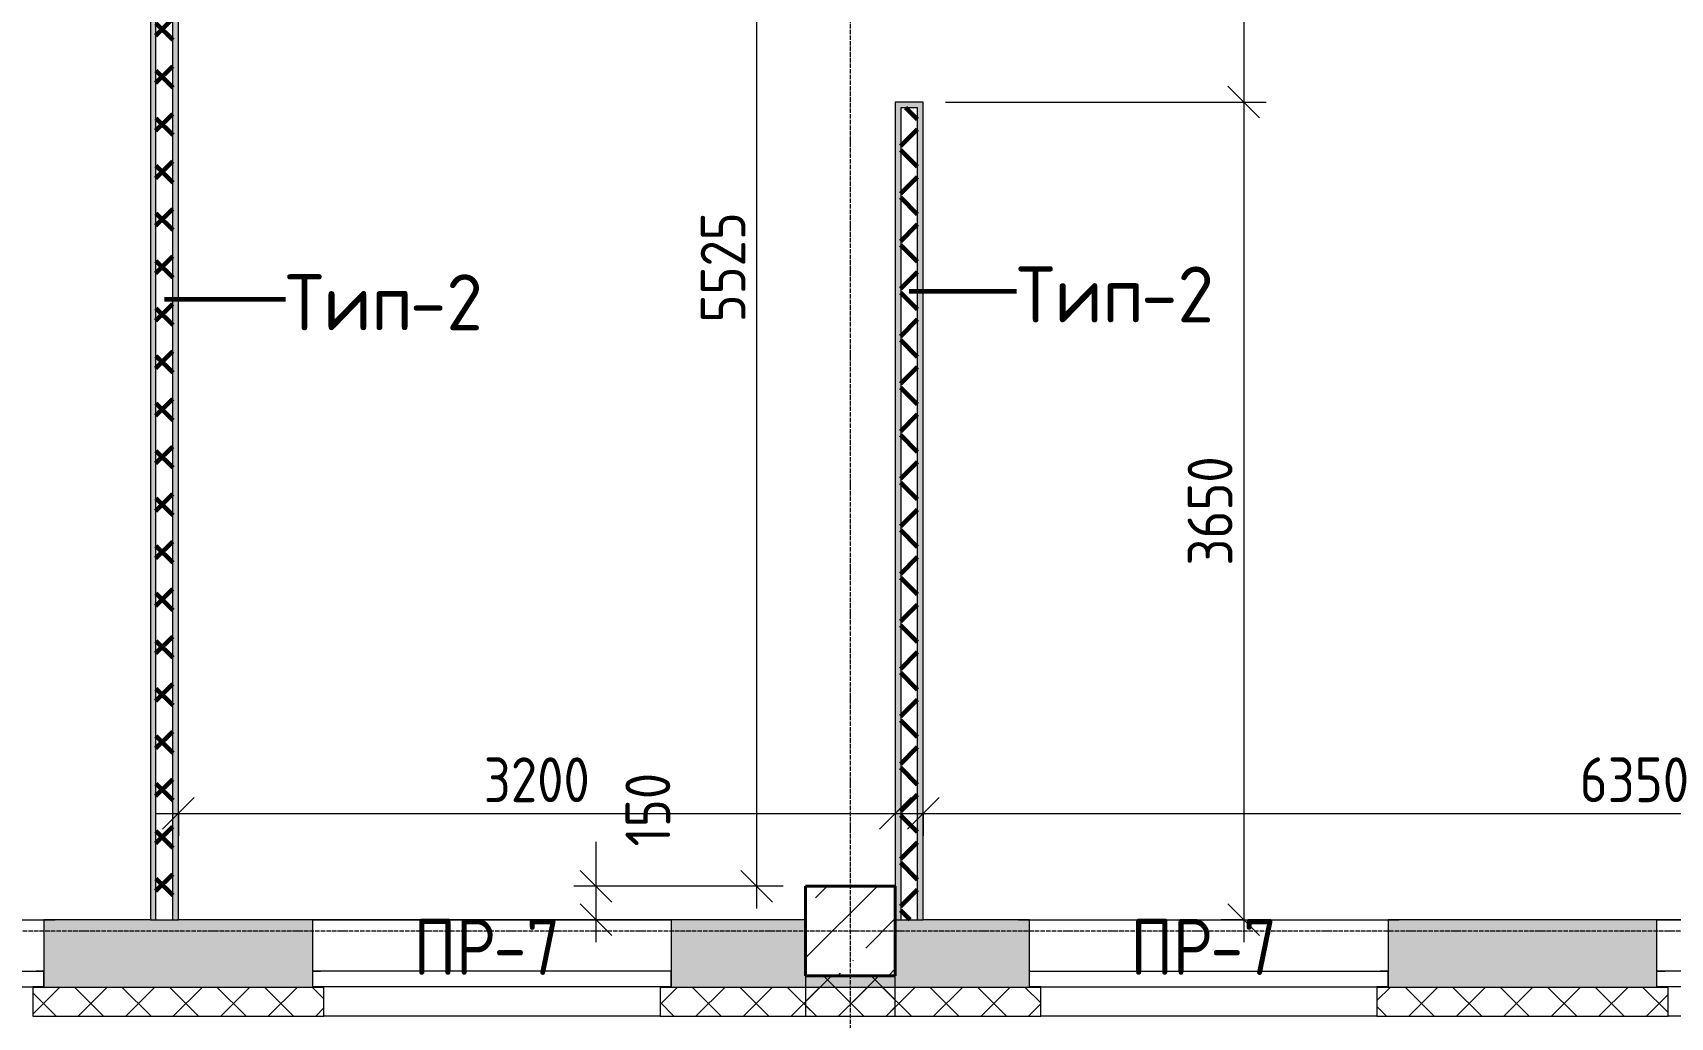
# Model space of a CAD drawing. Header units: millimetres. Extents: x -60946 to 138510, y -262288 to 24501.
# Drawn here: x 5159 to 12469, y -206008 to -201614 of the extents above; entities that cross this region are included whole.
import ezdxf

# ---------------------------------------------------------------- set-up
doc = ezdxf.new("R2010")
doc.units = ezdxf.units.MM
doc.linetypes.add('ADSK_Линия сетки', pattern=[25, 20, -2.5, 0, -2.5])
for name, color, linetype, lineweight in [('2)Тип-2', 3, 'Continuous', 60), ('_ Окна', 7, 'Continuous', 18), ('Марки', 7, 'Continuous', 20), ('Несущие колонны', 7, 'Continuous', 18), ('Окна', 7, 'Continuous', 9), ('Оси', 7, 'Continuous', 9), ('Размеры', 7, 'Continuous', 9), ('Стены внутренние', 7, 'Continuous', 18), ('Стены наружные', 7, 'Continuous', 18), ('Стены штриховка', 7, 'Continuous', 9)]:
    doc.layers.add(name, color=color, linetype=linetype, lineweight=lineweight)
doc.styles.add('GOST Common_2', font='', dxfattribs={"width": 0.9, "height": 250})
doc.styles.add('GOST Common_3', font='', dxfattribs={"width": 0.9, "height": 200})
doc.styles.add('GOST Common_4', font='', dxfattribs={"height": 250})
doc.styles.get('GOST Common_2').set_extended_font_data('GOST Common')
doc.styles.get('GOST Common_3').set_extended_font_data('GOST Common')
doc.styles.get('GOST Common_4').set_extended_font_data('GOST Common')
doc.dimstyles.new('ADSK_Основной_2_0', dxfattribs={"dimscale": 304.8, "dimtxt": 201.142999, "dimasz": 0.463911, "dimexe": 0.328084, "dimexo": 0.328084, "dimgap": 0.164042, "dimtad": 1, "dimdec": 3, "dimrnd": 0.001, "dimdsep": 46, "dimtxsty": 'GOST Common_3', "dimblk1": 'OBLIQUE', "dimblk2": 'OBLIQUE', "dimsah": 1, "dimcen": 0.09, "dimdle": 0.328084, "dimazin": 2, "dimtfac": 1, "dimtdec": 4, "dimtix": 1, "dimtmove": 0, "dimatfit": 3, "dimfxl": 1, "dimtvp": 1, "dimtolj": 1, "dimtzin": 0, "dimlwd": 20, "dimlwe": 20, "dimarcsym": 2})
doc.dimstyles.new('ADSK_Основной_2_0_2', dxfattribs={"dimscale": 304.8, "dimtxt": 201.142999, "dimasz": 0.463911, "dimexe": 0.328084, "dimexo": 0.328084, "dimgap": 0.164042, "dimtad": 1, "dimdec": 3, "dimrnd": 0.001, "dimdsep": 46, "dimtxsty": 'GOST Common_3', "dimblk1": 'OBLIQUE', "dimblk2": 'OBLIQUE', "dimsah": 1, "dimcen": 0.09, "dimdle": 0.328084, "dimazin": 2, "dimtfac": 1, "dimtdec": 4, "dimtix": 1, "dimtmove": 0, "dimatfit": 3, "dimfxl": 1, "dimtvp": 1, "dimtolj": 1, "dimtzin": 0, "dimlwd": 20, "dimlwe": 20, "dimarcsym": 2})
pattern_1 = [(45, (9.36, -198628.46), (-106.066, 106.066), []), (135, (9.36, -198628.46), (-106.066, -106.066), [])]

# ---------------------------------------------------------------- blocks, each defined once
blk = doc.blocks.new('ADSK_КолоннаЖБ_Прямоугольная - 400x400 мм-1807143-Кладочный план 4-го этажа')
at = {"layer": 'Несущие колонны', "lineweight": 40}
for p, q in [((-200, 200), (200, 200)), ((-200, -200), (-200, 200)), ((200, 200), (200, -200)), ((200, -200), (-200, -200))]:
    blk.add_line(p, q, dxfattribs=at)
blk = doc.blocks.new('ОКНО L03 _2СТ_RS - ОК-5_1600х2000h-3556615-Кладочный план 4-го этажа')
at = {"layer": '_ Окна'}
for p, q in [((-838.1, 149), (761.9, 149)), ((-838.1, 149), (-838.1, 79)), ((-838.1, 149), (-833.1, 149)), ((-818.1, 149), (-38.1, 149)), ((-38.1, 149), (741.9, 149)), ((761.9, 149), (756.9, 149)), ((761.9, 149), (761.9, 79)), ((-838.1, 79), (761.9, 79)), ((-838.1, 79), (-803.1, 79)), ((-818.1, 79), (-38.1, 79)), ((-38.1, 79), (741.9, 79)), ((761.9, 79), (726.9, 79))]:
    blk.add_line(p, q, dxfattribs=at)
at = {"layer": 'Окна'}
blk.add_line((-888.1, -150), (811.9, -150), dxfattribs=at)
blk = doc.blocks.new('ОКНО L03 _2СТ_RS - ОК-5_1600х2000h-3556607-Кладочный план 4-го этажа')
at = {"layer": '_ Окна'}
for p, q in [((-838.1, -79), (761.9, -79)), ((-838.1, -149), (-838.1, -79)), ((-838.1, -79), (-803.1, -79)), ((-818.1, -79), (-38.1, -79)), ((-38.1, -79), (741.9, -79)), ((761.9, -79), (726.9, -79)), ((761.9, -149), (761.9, -79)), ((-838.1, -149), (761.9, -149)), ((-838.1, -149), (-833.1, -149)), ((-818.1, -149), (-38.1, -149)), ((-38.1, -149), (741.9, -149)), ((761.9, -149), (756.9, -149))]:
    blk.add_line(p, q, dxfattribs=at)
at = {"layer": 'Окна'}
blk.add_line((-888.1, 150), (811.9, 150), dxfattribs=at)
blk = doc.blocks.new('_Oblique')
at = {"color": 0, "linetype": 'ByBlock', "lineweight": -2}
blk.add_line((-0.5, -0.5), (0.5, 0.5), dxfattribs=at)
blk = doc.blocks.new('*D6155')
at = {"layer": 'Defpoints', "color": 0, "transparency": 16777216}
for p in [(9134.4, -200723.5), (9134.4, -201923.5), (10564.8, -201923.5)]:
    blk.add_point(p, dxfattribs=at)
at = {"layer": 'Размеры', "color": 0, "lineweight": 20, "transparency": 16777216}
for p, q in [((10564.8, -200623.5), (10564.8, -202023.5)), ((9234.4, -200723.5), (10664.8, -200723.5)), ((9234.4, -201923.5), (10664.8, -201923.5))]:
    blk.add_line(p, q, dxfattribs=at)
at = {"layer": 'Размеры', "color": 0, "lineweight": 20, "transparency": 16777216, "xscale": 141.4, "yscale": 141.4, "zscale": 141.4}
for p, rotation in [((10564.8, -200723.5), 90), ((10564.8, -201923.5), 270)]:
    blk.add_blockref('_Oblique', p, dxfattribs=dict(at, rotation=rotation))
at = {"layer": 'Размеры', "color": 0, "lineweight": 9, "transparency": 16777216, "insert": (10414.8, -201323.5), "char_height": 200, "width": 560.473, "attachment_point": 5, "rotation": 90, "style": 'GOST Common_3'}
blk.add_mtext('\\A1;1200', dxfattribs=at)
blk = doc.blocks.new('*D6156')
at = {"layer": 'Defpoints', "color": 0, "transparency": 16777216}
for p in [(9134.4, -201923.5), (10564.8, -205573.5), (10664.7, -205573.5)]:
    blk.add_point(p, dxfattribs=at)
at = {"layer": 'Размеры', "color": 0, "lineweight": 20, "transparency": 16777216}
for p, q in [((10564.8, -201823.5), (10564.8, -205673.5)), ((9234.4, -201923.5), (10664.8, -201923.5)), ((10564.7, -205573.5), (10464.8, -205573.5))]:
    blk.add_line(p, q, dxfattribs=at)
at = {"layer": 'Размеры', "color": 0, "lineweight": 20, "transparency": 16777216, "xscale": 141.4, "yscale": 141.4, "zscale": 141.4}
for p, rotation in [((10564.8, -201923.5), 90), ((10564.8, -205573.5), 270)]:
    blk.add_blockref('_Oblique', p, dxfattribs=dict(at, rotation=rotation))
at = {"layer": 'Размеры', "color": 0, "lineweight": 9, "transparency": 16777216, "insert": (10414.8, -203748.5), "char_height": 200, "width": 605.475, "attachment_point": 5, "rotation": 90, "style": 'GOST Common_3'}
blk.add_mtext('\\A1;3650', dxfattribs=at)
blk = doc.blocks.new('*D6157')
at = {"layer": 'Defpoints', "color": 0, "transparency": 16777216}
for p in [(9134.4, -204998.4), (15484.4, -204998.4), (15484.4, -205098.4)]:
    blk.add_point(p, dxfattribs=at)
at = {"layer": 'Размеры', "color": 0, "lineweight": 20, "transparency": 16777216}
for p, q in [((9034.4, -205098.4), (15584.4, -205098.4)), ((9134.4, -205098.4), (9134.4, -205198.4)), ((15484.4, -205098.4), (15484.4, -205198.4))]:
    blk.add_line(p, q, dxfattribs=at)
at = {"layer": 'Размеры', "color": 0, "lineweight": 20, "transparency": 16777216, "xscale": 141.4, "yscale": 141.4, "zscale": 141.4, "rotation": 180}
blk.add_blockref('_Oblique', (9134.4, -205098.4), dxfattribs=at)
at = {"layer": 'Размеры', "color": 0, "lineweight": 20, "transparency": 16777216, "xscale": 141.4, "yscale": 141.4, "zscale": 141.4}
blk.add_blockref('_Oblique', (15484.4, -205098.4), dxfattribs=at)
at = {"layer": 'Размеры', "color": 0, "lineweight": 9, "transparency": 16777216, "insert": (12309.4, -204948.4), "char_height": 200, "width": 605.475, "attachment_point": 5, "style": 'GOST Common_3'}
blk.add_mtext('\\A1;6350', dxfattribs=at)
blk = doc.blocks.new('*D6158')
at = {"layer": 'Defpoints', "color": 0, "transparency": 16777216}
for p in [(5809.4, -204998.4), (9009.4, -204998.4), (9009.4, -205098.4)]:
    blk.add_point(p, dxfattribs=at)
at = {"layer": 'Размеры', "color": 0, "lineweight": 20, "transparency": 16777216}
for p, q in [((5709.4, -205098.4), (9109.4, -205098.4)), ((5809.4, -205098.4), (5809.4, -205198.4)), ((9009.4, -205098.4), (9009.4, -205198.4))]:
    blk.add_line(p, q, dxfattribs=at)
at = {"layer": 'Размеры', "color": 0, "lineweight": 20, "transparency": 16777216, "xscale": 141.4, "yscale": 141.4, "zscale": 141.4, "rotation": 180}
blk.add_blockref('_Oblique', (5809.4, -205098.4), dxfattribs=at)
at = {"layer": 'Размеры', "color": 0, "lineweight": 20, "transparency": 16777216, "xscale": 141.4, "yscale": 141.4, "zscale": 141.4}
blk.add_blockref('_Oblique', (9009.4, -205098.4), dxfattribs=at)
at = {"layer": 'Размеры', "color": 0, "lineweight": 9, "transparency": 16777216, "insert": (7409.4, -204948.4), "char_height": 200, "width": 605.475, "attachment_point": 5, "style": 'GOST Common_3'}
blk.add_mtext('\\A1;3200', dxfattribs=at)
blk = doc.blocks.new('*D6159')
at = {"layer": 'Defpoints', "color": 0, "transparency": 16777216}
for p in [(7674.2, -205423.5), (8609.4, -205423.5), (8290.9, -205573.5)]:
    blk.add_point(p, dxfattribs=at)
at = {"layer": 'Размеры', "color": 0, "lineweight": 20, "transparency": 16777216}
for p, q in [((7674.2, -205423.5), (7674.2, -205224.8)), ((8509.4, -205423.5), (7574.2, -205423.5)), ((7674.2, -205673.5), (7674.2, -205423.5)), ((8190.9, -205573.5), (7574.2, -205573.5))]:
    blk.add_line(p, q, dxfattribs=at)
at = {"layer": 'Размеры', "color": 0, "lineweight": 20, "transparency": 16777216, "xscale": 141.4, "yscale": 141.4, "zscale": 141.4}
for p, rotation in [((7674.2, -205423.5), 90), ((7674.2, -205573.5), 270)]:
    blk.add_blockref('_Oblique', p, dxfattribs=dict(at, rotation=rotation))
at = {"layer": 'Размеры', "color": 0, "lineweight": 9, "transparency": 16777216, "insert": (7805.1, -205246), "char_height": 200, "width": 409.104, "attachment_point": 1, "rotation": 90, "line_spacing_factor": 1.022761, "style": 'GOST Common_3'}
blk.add_mtext('\\A1;150', dxfattribs=at)
blk = doc.blocks.new('*D6160')
at = {"layer": 'Defpoints', "color": 0, "transparency": 16777216}
for p in [(8290.9, -199898.5), (8390.9, -199898.5), (8609.4, -205423.5)]:
    blk.add_point(p, dxfattribs=at)
at = {"layer": 'Размеры', "color": 0, "lineweight": 20, "transparency": 16777216}
for p, q in [((8390.9, -205523.5), (8390.9, -199798.5)), ((8390.9, -199898.5), (8490.9, -199898.5)), ((8509.4, -205423.5), (8290.9, -205423.5))]:
    blk.add_line(p, q, dxfattribs=at)
at = {"layer": 'Размеры', "color": 0, "lineweight": 20, "transparency": 16777216, "xscale": 141.4, "yscale": 141.4, "zscale": 141.4}
for p, rotation in [((8390.9, -199898.5), 90), ((8390.9, -205423.5), 270)]:
    blk.add_blockref('_Oblique', p, dxfattribs=dict(at, rotation=rotation))
at = {"layer": 'Размеры', "color": 0, "lineweight": 9, "transparency": 16777216, "insert": (8240.9, -202661), "char_height": 200, "width": 605.475, "attachment_point": 5, "rotation": 90, "style": 'GOST Common_3'}
blk.add_mtext('\\A1;5525', dxfattribs=at)

msp = doc.modelspace()

# ---------------------------------------------------------------- hatches: boundary and pattern name
at = {"layer": '2)Тип-2'}
for points in [[(5709.3615, -205573.4914), (5709.3615, -199873.4914), (5684.3615, -199873.4914), (5684.3615, -205573.4914)], [(5809.3615, -205573.4914), (5809.3615, -199873.4914), (5784.3615, -199873.4914), (5784.3615, -205573.4914)]]:
    msp.add_hatch(color=256, dxfattribs=at).paths.add_polyline_path(points)
h = msp.add_hatch(dxfattribs=at)
h.set_pattern_fill('FP_4', color=256, style=0, pattern_type=2)
h.set_pattern_definition(pattern_1)
h.paths.add_polyline_path([(5784.3615, -205573.4914), (5784.3615, -199873.4914), (5709.3615, -199873.4914), (5709.3615, -205573.4914)])
h = msp.add_hatch(color=256, dxfattribs=at)
h.paths.add_polyline_path([(9034.3615, -205573.4914), (9034.3615, -201948.4914), (9134.3615, -201948.4914), (9134.3615, -201923.4914), (9009.3615, -201923.4914), (9009.3615, -205573.4914)])
h.paths.add_polyline_path([(9134.3615, -200723.4914), (9134.3615, -200698.4914), (9034.3615, -200698.4914), (9034.3615, -199873.4914), (9009.3615, -199873.4914), (9009.3615, -200723.4914)])
h = msp.add_hatch(dxfattribs=at)
h.set_pattern_fill('FP_4', color=256, style=0, pattern_type=2)
h.set_pattern_definition(pattern_1)
h.paths.add_polyline_path([(9109.3615, -205573.4914), (9109.3615, -201948.4914), (9034.3615, -201948.4914), (9034.3615, -205573.4914)])
h.paths.add_polyline_path([(9109.3615, -200698.4914), (9109.3615, -199873.4914), (9034.3615, -199873.4914), (9034.3615, -200698.4914)])
h = msp.add_hatch(color=256, dxfattribs=at)
h.paths.add_polyline_path([(9134.3615, -205573.4914), (9134.3615, -201948.4914), (9109.3615, -201948.4914), (9109.3615, -205573.4914)])
h.paths.add_polyline_path([(9134.3615, -200698.4914), (9134.3615, -199873.4914), (9109.3615, -199873.4914), (9109.3615, -200698.4914)])
at = {"layer": 'Несущие колонны', "lineweight": 9}
h = msp.add_hatch(dxfattribs=at)
h.set_pattern_fill('FP_1', color=256, style=0, pattern_type=2)
h.set_pattern_definition([(45, (9.36, -198628.46), (-224.506, 224.506), []), (45, (233.87, -198628.46), (-224.506, 224.506), [396.875, -79.375, 3.353, -76.022])])
h.paths.add_polyline_path([(8609.3615, -205823.4914), (9009.3615, -205823.4914), (9009.3615, -205423.4914), (8609.3615, -205423.4914), (8609.3615, -205573.4914)])
at = {"layer": 'Стены внутренние', "lineweight": 9}
h = msp.add_hatch(dxfattribs=at)
h.set_pattern_fill('FP_2', color=256, style=0, pattern_type=2)
h.set_pattern_definition([(45, (9.36, -198628.46), (84.18955, 308.69595), [396.875, -79.375, 3.353, -76.022])])
h.paths.add_polyline_path([(59259.3615, -205873.4914), (59259.3615, -205872.4914), (59209.3615, -205872.4914), (59209.3615, -205573.4914), (58009.3615, -205573.4914), (58009.3615, -205872.4914), (57959.3615, -205873.4914)])
h.paths.add_polyline_path([(60759.3615, -205873.4914), (61559.3615, -205873.4914), (61559.3615, -205573.4914), (60809.3615, -205573.4914), (60809.3615, -205872.4914), (60759.3615, -205872.4914)])
h.paths.add_polyline_path([(56459.3615, -205873.4914), (56459.3615, -205872.4914), (56409.3615, -205872.4914), (56409.3615, -205573.4914), (54809.3615, -205573.4914), (54809.3615, -205872.4914), (56097.859, -205873.4914)])
h.paths.add_polyline_path([(53259.3615, -205873.4914), (53259.3615, -205872.4914), (53209.3615, -205872.4914), (53209.3615, -205573.4914), (52009.3615, -205573.4914), (52009.3615, -205872.4914), (52797.6931, -205873.4914)])
h.paths.add_polyline_path([(48459.3615, -205873.4914), (50409.3615, -205872.4914), (50409.3615, -205573.4914), (48509.3615, -205573.4914), (48509.3615, -205872.4914), (48459.3615, -205872.4914)])
h.paths.add_polyline_path([(39597.0293, -205873.4914), (40609.3615, -205872.4914), (40609.3615, -205573.4914), (39009.3615, -205573.4914), (39009.3615, -205872.4914), (38959.3615, -205873.4914)])
h.paths.add_polyline_path([(37459.3615, -205873.4914), (37459.3615, -205872.4914), (37409.3615, -205872.4914), (37409.3615, -205573.4914), (36209.3615, -205573.4914), (36209.3615, -205872.4914), (36296.8633, -205873.4914)])
h.paths.add_polyline_path([(46959.3615, -205873.4914), (46959.3615, -205872.4914), (46909.3615, -205872.4914), (46909.3615, -205573.4914), (45009.3615, -205573.4914), (45009.3615, -205872.4914), (46197.3612, -205873.4914)])
h.paths.add_polyline_path([(42897.1952, -205873.4914), (43409.3615, -205872.4914), (43409.3615, -205573.4914), (42209.3615, -205573.4914), (42209.3615, -205872.4914), (42159.3615, -205873.4914)])
h.paths.add_polyline_path([(34659.3615, -205873.4914), (34659.3615, -205872.4914), (34609.3615, -205872.4914), (34609.3615, -205573.4914), (34009.3615, -205573.4914), (34009.3615, -205823.4914), (33609.3615, -205823.4914), (33609.3615, -205573.4914), (33009.3615, -205573.4914), (33009.3615, -205872.4914), (32996.6974, -205873.4914)])
h.paths.add_polyline_path([(22659.3615, -205873.4914), (22659.3615, -205872.4914), (22609.3615, -205872.4914), (22609.3615, -205573.4914), (22009.3615, -205573.4914), (22009.3615, -205823.4914), (21609.3615, -205823.4914), (21609.3615, -205573.4914), (21009.3615, -205573.4914), (21009.3615, -205872.4914), (20959.3615, -205873.4914)])
h.paths.add_polyline_path([(28659.3615, -205873.4914), (28659.3615, -205872.4914), (28609.3615, -205872.4914), (28609.3615, -205573.4914), (27009.3615, -205573.4914), (27009.3615, -205872.4914), (26959.3615, -205873.4914)])
h.paths.add_polyline_path([(25459.3615, -205873.4914), (25459.3615, -205872.4914), (25409.3615, -205872.4914), (25409.3615, -205573.4914), (24209.3615, -205573.4914), (24209.3615, -205872.4914), (24159.3615, -205873.4914)])
h.paths.add_polyline_path([(19459.3615, -205873.4914), (19459.3615, -205872.4914), (19409.3615, -205872.4914), (19409.3615, -205573.4914), (18209.3615, -205573.4914), (18209.3615, -205872.4914), (18159.3615, -205873.4914)])
h.paths.add_polyline_path([(31459.3615, -205873.4914), (31459.3615, -205872.4914), (31409.3615, -205872.4914), (31409.3615, -205573.4914), (30209.3615, -205573.4914), (30209.3615, -205872.4914), (30159.3615, -205873.4914)])
h.paths.add_polyline_path([(16659.3615, -205873.4914), (16659.3615, -205872.4914), (16609.3615, -205872.4914), (16609.3615, -205573.4914), (16009.3615, -205573.4914), (16009.3615, -205823.4914), (15609.3615, -205823.4914), (15609.3615, -205573.4914), (15009.3615, -205573.4914), (15009.3615, -205823.4914), (14609.3615, -205823.4914), (14609.3615, -205573.4914), (14009.3615, -205573.4914), (14009.3615, -205872.4914), (16495.8676, -205873.4914)])
h.paths.add_polyline_path([(9659.3615, -205873.4914), (9659.3615, -205872.4914), (9609.3615, -205872.4914), (9609.3615, -205573.4914), (9009.3615, -205573.4914), (9009.3615, -205823.4914), (8609.3615, -205823.4914), (8609.3615, -205573.4914), (8009.3615, -205573.4914), (8009.3615, -205872.4914), (7959.3615, -205873.4914)])
h.paths.add_polyline_path([(11159.3615, -205873.4914), (12409.3615, -205872.4914), (12409.3615, -205573.4914), (11209.3615, -205573.4914), (11209.3615, -205872.4914), (11159.3615, -205872.4914)])
h.paths.add_polyline_path([(3659.3615, -205873.4914), (3659.3615, -205872.4914), (3609.3615, -205872.4914), (3609.3615, -205573.4914), (3009.3615, -205573.4914), (3009.3615, -205823.4914), (2609.3615, -205823.4914), (2609.3615, -205573.4914), (2009.3615, -205573.4914), (2009.3615, -205872.4914), (3295.2038, -205873.4914)])
h.paths.add_polyline_path([(-840.6385, -205873.4914), (409.3615, -205872.4914), (409.3615, -205573.4914), (-790.6385, -205573.4914), (-790.6385, -205872.4914), (-840.6385, -205872.4914)])
h.paths.add_polyline_path([(-2340.6385, -205873.4914), (-2340.6385, -205872.4914), (-2390.6385, -205872.4914), (-2390.6385, -205573.4914), (-2990.6385, -205573.4914), (-2990.6385, -205873.4914)])
h.paths.add_polyline_path([(5159.3615, -205873.4914), (6409.3615, -205872.4914), (6409.3615, -205573.4914), (5209.3615, -205573.4914), (5209.3615, -205872.4914), (5159.3615, -205872.4914)])
at = {"layer": 'Стены наружные', "lineweight": 9}
h = msp.add_hatch(dxfattribs=at)
h.set_pattern_fill('FP_4', color=256, style=0, pattern_type=2)
h.set_pattern_definition(pattern_1)
h.paths.add_polyline_path([(8609.3615, -206003.4914), (9009.3615, -206003.4914), (9009.3615, -205823.4914), (8609.3615, -205823.4914)])
h = msp.add_hatch(dxfattribs=at)
h.set_pattern_fill('FP_4', color=256, style=0, pattern_type=2)
h.set_pattern_definition(pattern_1)
h.paths.add_polyline_path([(61989.3615, -206003.4914), (61989.3615, -205873.4914), (60759.3615, -205873.4914), (60759.3615, -206003.4914), (61873.1494, -206003.4914)])
h.paths.add_polyline_path([(57959.3615, -206003.4914), (59259.3615, -206003.4914), (59259.3615, -205873.4914), (57959.3615, -205873.4914)])
h.paths.add_polyline_path([(40659.3615, -206003.4914), (40659.3615, -205873.4914), (38959.3615, -205873.4914), (38959.3615, -206003.4914), (39597.0293, -206003.4914)])
h.paths.add_polyline_path([(51959.3615, -206003.4914), (53259.3615, -206003.4914), (53259.3615, -205873.4914), (51959.3615, -205873.4914)])
h.paths.add_polyline_path([(42159.3615, -206003.4914), (43459.3615, -206003.4914), (43459.3615, -205873.4914), (42159.3615, -205873.4914)])
h.paths.add_polyline_path([(44959.3615, -206003.4914), (46959.3615, -206003.4914), (46959.3615, -205873.4914), (44959.3615, -205873.4914)])
h.paths.add_polyline_path([(37459.3615, -206003.4914), (37459.3615, -205873.4914), (36159.3615, -205873.4914), (36159.3615, -206003.4914), (36296.8633, -206003.4914)])
h.paths.add_polyline_path([(56097.859, -206003.4914), (56459.3615, -206003.4914), (56459.3615, -205873.4914), (54759.3615, -205873.4914), (54759.3615, -206003.4914)])
h.paths.add_polyline_path([(48459.3615, -206003.4914), (50459.3615, -206003.4914), (50459.3615, -205873.4914), (48459.3615, -205873.4914)])
h.paths.add_polyline_path([(32996.6974, -206003.4914), (34659.3615, -206003.4914), (34659.3615, -205873.4914), (32959.3615, -205873.4914), (32959.3615, -206003.4914)])
h.paths.add_polyline_path([(16659.3615, -206003.4914), (16659.3615, -205873.4914), (13959.3615, -205873.4914), (13959.3615, -206003.4914), (16495.8676, -206003.4914)])
h.paths.add_polyline_path([(31459.3615, -206003.4914), (31459.3615, -205873.4914), (30159.3615, -205873.4914), (30159.3615, -206003.4914)])
h.paths.add_polyline_path([(18159.3615, -206003.4914), (19459.3615, -206003.4914), (19459.3615, -205873.4914), (18159.3615, -205873.4914)])
h.paths.add_polyline_path([(20959.3615, -206003.4914), (22659.3615, -206003.4914), (22659.3615, -205873.4914), (20959.3615, -205873.4914)])
h.paths.add_polyline_path([(26959.3615, -206003.4914), (28659.3615, -206003.4914), (28659.3615, -205873.4914), (26959.3615, -205873.4914)])
h.paths.add_polyline_path([(25459.3615, -206003.4914), (25459.3615, -205873.4914), (24159.3615, -205873.4914), (24159.3615, -206003.4914)])
h.paths.add_polyline_path([(459.3615, -206003.4914), (459.3615, -205873.4914), (-840.6385, -205873.4914), (-840.6385, -206003.4914), (-4.9621, -206003.4914)])
h.paths.add_polyline_path([(12459.3615, -206003.4914), (12459.3615, -205873.4914), (11159.3615, -205873.4914), (11159.3615, -206003.4914)])
h.paths.add_polyline_path([(9659.3615, -206003.4914), (9659.3615, -205873.4914), (7959.3615, -205873.4914), (7959.3615, -206003.4914)])
h.paths.add_polyline_path([(1959.3615, -206003.4914), (3659.3615, -206003.4914), (3659.3615, -205873.4914), (1959.3615, -205873.4914)])
h.paths.add_polyline_path([(-2990.6385, -206003.4914), (-2340.6385, -206003.4914), (-2340.6385, -205873.4914), (-2990.6385, -205873.4914)])
h.paths.add_polyline_path([(5159.3615, -206003.4914), (6459.3615, -206003.4914), (6459.3615, -205873.4914), (5159.3615, -205873.4914)])

# ---------------------------------------------------------------- linework, layer by layer
at = {"layer": '2)Тип-2'}
for p, q in [((9071.8615, -202767.9621), (9551.371, -202767.9621)), ((5746.8615, -202802.9569), (6287.5189, -202802.9569))]:
    msp.add_line(p, q, dxfattribs=at)
at = {"layer": 'Несущие колонны', "lineweight": 9}
for p, q in [((9009.3615, -205423.4914), (8609.3615, -205423.4914)), ((8609.3615, -205423.4914), (8609.3615, -205573.4914)), ((9009.3615, -205573.4914), (9009.3615, -205423.4914)), ((8609.3615, -205573.4914), (8609.3615, -205823.4914)), ((9009.3615, -205823.4914), (9009.3615, -205573.4914)), ((8609.3615, -205823.4914), (9009.3615, -205823.4914))]:
    msp.add_line(p, q, dxfattribs=at)
at = {"layer": 'Оси', "linetype": 'ADSK_Линия сетки', "lineweight": 5}
for p, q in [((8809.3615, -209602.3427), (8809.3615, -188601.0153)), ((62563.3938, -205623.4914), (-25230.7352, -205623.4914))]:
    msp.add_line(p, q, dxfattribs=at)
at = {"layer": 'Стены внутренние', "lineweight": 5}
for p, q in [((5684.3615, -199898.4914), (5684.3615, -205573.4914)), ((5809.3615, -205573.4914), (5809.3615, -199898.4914)), ((9009.3615, -201923.4914), (9009.3615, -205573.4914)), ((9134.3615, -201923.4914), (9009.3615, -201923.4914)), ((9134.3615, -205573.4914), (9134.3615, -201923.4914)), ((3609.3615, -205573.4914), (5209.3615, -205573.4914)), ((5684.3615, -205573.4914), (5209.3615, -205573.4914)), ((5209.3615, -205573.4914), (5209.3615, -205872.4914)), ((6409.3615, -205573.4914), (5809.3615, -205573.4914)), ((6409.3615, -205872.4914), (6409.3615, -205573.4914)), ((6409.3615, -205573.4914), (8009.3615, -205573.4914)), ((8609.3615, -205573.4914), (8009.3615, -205573.4914)), ((8009.3615, -205573.4914), (8009.3615, -205872.4914)), ((8609.3615, -205823.4914), (8609.3615, -205573.4914)), ((9009.3615, -205573.4914), (9009.3615, -205823.4914)), ((9609.3615, -205573.4914), (9134.3615, -205573.4914)), ((9609.3615, -205872.4914), (9609.3615, -205573.4914)), ((9609.3615, -205573.4914), (11209.3615, -205573.4914)), ((12409.3615, -205573.4914), (11209.3615, -205573.4914)), ((11209.3615, -205573.4914), (11209.3615, -205872.4914)), ((12409.3615, -205872.4914), (12409.3615, -205573.4914)), ((12409.3615, -205573.4914), (14009.3615, -205573.4914)), ((5209.3615, -205872.4914), (5159.3615, -205872.4914)), ((5159.3615, -205872.4914), (5159.3615, -205873.4914)), ((6459.3615, -205872.4914), (6409.3615, -205872.4914)), ((6459.3615, -205873.4914), (6459.3615, -205872.4914)), ((8009.3615, -205872.4914), (7959.3615, -205872.4914)), ((7959.3615, -205872.4914), (7959.3615, -205873.4914)), ((9659.3615, -205872.4914), (9609.3615, -205872.4914)), ((9659.3615, -205873.4914), (9659.3615, -205872.4914)), ((11209.3615, -205872.4914), (11159.3615, -205872.4914)), ((11159.3615, -205872.4914), (11159.3615, -205873.4914)), ((12459.3615, -205872.4914), (12409.3615, -205872.4914)), ((12459.3615, -205873.4914), (12459.3615, -205872.4914))]:
    msp.add_line(p, q, dxfattribs=at)
at = {"layer": 'Стены наружные', "lineweight": 9}
for p, q in [((9009.3615, -205823.4914), (8609.3615, -205823.4914)), ((8609.3615, -205823.4914), (8609.3615, -206003.4914)), ((9009.3615, -206003.4914), (9009.3615, -205823.4914)), ((5159.3615, -205873.4914), (5159.3615, -206003.4914)), ((6459.3615, -206003.4914), (6459.3615, -205873.4914)), ((7959.3615, -205873.4914), (7959.3615, -206003.4914)), ((9659.3615, -206003.4914), (9659.3615, -205873.4914)), ((11159.3615, -205873.4914), (11159.3615, -206003.4914)), ((12459.3615, -206003.4914), (12459.3615, -205873.4914)), ((5159.3615, -206003.4914), (6459.3615, -206003.4914)), ((7959.3615, -206003.4914), (6459.3615, -206003.4914)), ((7959.3615, -206003.4914), (9659.3615, -206003.4914)), ((11159.3615, -206003.4914), (9659.3615, -206003.4914)), ((11159.3615, -206003.4914), (12459.3615, -206003.4914)), ((13959.3615, -206003.4914), (12459.3615, -206003.4914))]:
    msp.add_line(p, q, dxfattribs=at)
at = {"layer": 'Стены штриховка', "lineweight": 9}
for p, q in [((5709.3615, -205573.4914), (5709.3615, -199873.4914)), ((5784.3615, -205573.4914), (5784.3615, -199873.4914)), ((9034.3615, -201948.4914), (9034.3615, -205573.4914)), ((9109.3615, -201948.4914), (9034.3615, -201948.4914)), ((9109.3615, -205573.4914), (9109.3615, -201948.4914)), ((5684.3615, -205573.4914), (5809.3615, -205573.4914)), ((9009.3615, -205573.4914), (9134.3615, -205573.4914)), ((5159.3615, -205873.4914), (6459.3615, -205873.4914)), ((7959.3615, -205873.4914), (9659.3615, -205873.4914)), ((11159.3615, -205873.4914), (12459.3615, -205873.4914))]:
    msp.add_line(p, q, dxfattribs=at)

# ---------------------------------------------------------------- block references
at = {"layer": 'Несущие колонны', "lineweight": 9, "rotation": 89.9999999999999}
msp.add_blockref('ADSK_КолоннаЖБ_Прямоугольная - 400x400 мм-1807143-Кладочный план 4-го этажа', (8809.3615, -205623.4914), dxfattribs=at)
at = {"layer": 'Окна', "lineweight": 9}
for p in [(4447.4615, -205723.4914), (10447.4615, -205723.4914)]:
    msp.add_blockref('ОКНО L03 _2СТ_RS - ОК-5_1600х2000h-3556607-Кладочный план 4-го этажа', p, dxfattribs=at)
at = {"layer": 'Окна', "rotation": 180}
for p in [(7171.2615, -205723.4914), (13171.2615, -205723.4914)]:
    msp.add_blockref('ОКНО L03 _2СТ_RS - ОК-5_1600х2000h-3556615-Кладочный план 4-го этажа', p, dxfattribs=at)

# ---------------------------------------------------------------- texts
at = {"layer": '2)Тип-2', "color": 116, "lineweight": 9, "true_color": 0x008040, "char_height": 250, "attachment_point": 1, "style": 'GOST Common_4'}
for s, insert, width in [('Тип', (6287.5189, -202692.0298), 673.4175), ('-2', (6843.1439, -202692.0298), 432.91125), ('Тип', (9551.371, -202657.035), 673.4175), ('-2', (10106.996, -202657.035), 432.91125)]:
    msp.add_mtext(s, dxfattribs=dict(at, insert=insert, width=width))
at = {"layer": 'Марки', "lineweight": 9, "char_height": 250, "attachment_point": 1, "style": 'GOST Common_2'}
for s, insert, width in [('ПР', (6859.4307, -205569.5103), 432.91125), ('-7', (7216.6182, -205569.5103), 389.620125), ('ПР', (10059.4307, -205569.5103), 432.91125), ('-7', (10416.6182, -205569.5103), 389.620125)]:
    msp.add_mtext(s, dxfattribs=dict(at, insert=insert, width=width))

# ---------------------------------------------------------------- dimensions: what is measured, and where the dimension line sits
at = {"layer": 'Размеры', "lineweight": 9}
for base, p1, p2, override, picture, middle in [((8390.9165, -199898.4914), (8609.3615, -205423.4914), (8290.9316, -199898.4914), {"dimpost": '<>', "dimfxl": 5534.168646}, '*D6160', (8240.9165, -202660.9914)), ((10564.752, -201923.4914), (9134.3615, -200723.4914), (9134.3615, -201923.4914), {"dimpost": '<>', "dimfxl": 1200}, '*D6155', (10414.752, -201323.4914)), ((10564.752, -205573.4914), (9134.3615, -201923.4914), (10664.7369, -205573.4914), {"dimpost": '<>', "dimfxl": 3957.846474}, '*D6156', (10414.752, -203748.4914))]:
    dim = msp.add_linear_dim(base=base, p1=p1, p2=p2, angle=90, dimstyle='ADSK_Основной_2_0_2', override=override, dxfattribs=at)
    dim.commit()
    dim.dimension.update_dxf_attribs({"geometry": picture, "text_midpoint": middle})
for base, p1, p2, override, picture, middle in [((9009.3615, -205098.4021), (5809.3615, -204998.4173), (9009.3615, -204998.4173), {"dimpost": '<>', "dimfxl": 3200}, '*D6158', (7409.3615, -204948.4021)), ((15484.3615, -205098.4021), (9134.3615, -204998.4173), (15484.3615, -204998.4173), {"dimpost": '<>', "dimfxl": 6350}, '*D6157', (12309.3615, -204948.4021))]:
    dim = msp.add_linear_dim(base=base, p1=p1, p2=p2, dimstyle='ADSK_Основной_2_0_2', override=override, dxfattribs=at)
    dim.commit()
    dim.dimension.update_dxf_attribs({"geometry": picture, "text_midpoint": middle})
dim = msp.add_linear_dim(base=(7674.1582, -205423.4914), p1=(8290.9316, -205573.4914), p2=(8609.3615, -205423.4914), angle=90, dimstyle='ADSK_Основной_2_0', override={"dimpost": '<>', "dimfxl": 351.990918}, dxfattribs=at)
dim.commit()
dim.dimension.update_dxf_attribs({"geometry": '*D6159', "text_midpoint": (7938.4439, -205224.8098), "dimtype": 160, "text_rotation": 90})

doc.saveas('drawing.dxf')
